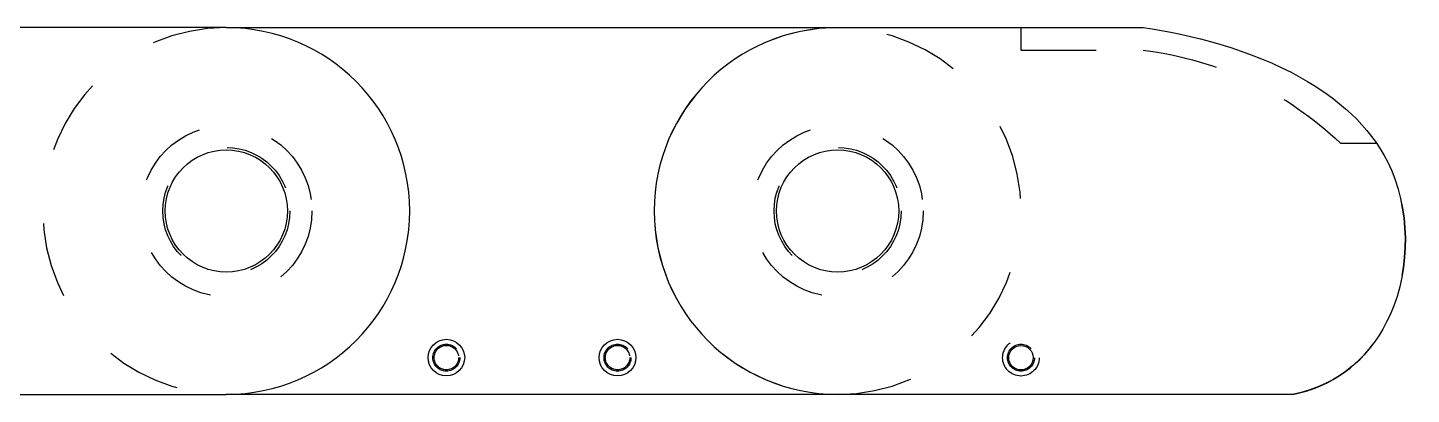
# Model space of a CAD drawing. Header units: inches. Extents: x 0 to 22, y 0 to 17.
# Drawn here: x 6.725 to 8.953, y 9.84 to 10.431 of the extents above; entities that cross this region are included whole.
import ezdxf

# ---------------------------------------------------------------- set-up
doc = ezdxf.new("R2010")
doc.units = ezdxf.units.IN
doc.header["$LTSCALE"] = 1.21
doc.header["$MEASUREMENT"] = 0
doc.linetypes.add('HIDDEN', pattern=[0.2, 0.1, -0.1])
doc.layers.get('0').update_dxf_attribs({"linetype": 'CONTINUOUS'})
doc.layers.add('02___PRT_ALL_AXES', color=7, linetype='CONTINUOUS')
doc.layers.add('DEFAULT_2', color=8, linetype='HIDDEN')

msp = doc.modelspace()

# ---------------------------------------------------------------- linework, layer by layer
at = {"color": 7, "linetype": 'Continuous'}
for p, q in [((7.0451, 10.4307), (6.0609, 10.4307)), ((8.0294, 10.4307), (8.5215, 10.4307)), ((6.0609, 9.8401), (7.0451, 9.8401)), ((8.762, 9.8401), (8.0294, 9.8401))]:
    msp.add_line(p, q, dxfattribs=at)
for centre, radius in [((7.0451, 10.1354), 0.0984), ((8.0294, 10.1354), 0.0984), ((8.3246, 9.8991), 0.0197)]:
    msp.add_circle(centre, radius, dxfattribs=at)
for centre, start, end in [((7.0451, 10.1354), 270, 90), ((8.0294, 10.1354), 90, 270)]:
    msp.add_arc(centre, 0.2953, start, end, dxfattribs=at)
msp.add_open_spline([(8.5215, 10.4307), (8.5975, 10.4201), (8.7646, 10.3777), (8.9507, 10.2167), (8.9543, 9.9662), (8.8386, 9.8547), (8.762, 9.8401)], degree=3, knots=[0, 0, 0, 0, 0.292041, 0.50707, 0.777281, 1, 1, 1, 1], dxfattribs=at)
at = {"layer": '02___PRT_ALL_AXES', "color": 7, "linetype": 'Continuous'}
for p, q in [((7.0451, 10.4307), (8.0294, 10.4307)), ((8.0294, 9.8401), (7.0451, 9.8401))]:
    msp.add_line(p, q, dxfattribs=at)
at = {"layer": '02___PRT_ALL_AXES', "color": 8, "linetype": 'HIDDEN'}
for p, q in [((8.0294, 10.4307), (8.3246, 10.4307)), ((8.3246, 10.4307), (8.3246, 10.3945)), ((8.3246, 10.3945), (8.5215, 10.3945)), ((8.8391, 10.2448), (8.8971, 10.2448)), ((8.762, 9.8401), (8.0294, 9.8401))]:
    msp.add_line(p, q, dxfattribs=at)
for centre, radius in [((7.0451, 10.1354), 0.1378), ((8.0294, 10.1354), 0.1378), ((7.0451, 10.1354), 0.0984), ((7.3994, 9.8992), 0.0197), ((7.675, 9.8992), 0.0197), ((8.3246, 9.8991), 0.0295)]:
    msp.add_circle(centre, radius, dxfattribs=at)
at = {"layer": '02___PRT_ALL_AXES', "color": 7, "linetype": 'Continuous'}
for centre, radius in [((8.0294, 10.1354), 0.0984), ((7.3994, 9.8992), 0.0295), ((7.675, 9.8992), 0.0295), ((8.3246, 9.8991), 0.0197)]:
    msp.add_circle(centre, radius, dxfattribs=at)
at = {"layer": '02___PRT_ALL_AXES', "color": 8, "linetype": 'HIDDEN'}
for centre, radius, start, end in [((7.0451, 10.1354), 0.2953, 90, 270), ((8.0294, 10.1354), 0.2953, 90, 270), ((8.0294, 10.1354), 0.2953, 270, 90), ((8.6796, 10.0951), 0.2641, 34.1863, 34.5404), ((8.7216, 10.0543), 0.218, 280.6984, 290.0901)]:
    msp.add_arc(centre, radius, start, end, dxfattribs=at)
for points, knots in [([(8.5215, 10.3945), (8.5837, 10.3865), (8.6975, 10.3534), (8.7951, 10.2861), (8.8391, 10.2448)], [0, 0, 0, 0, 0.509145, 1, 1, 1, 1]), ([(8.7965, 9.8496), (8.8545, 9.8709), (8.9541, 9.9786), (8.9516, 10.1538), (8.9044, 10.2341), (8.898, 10.2434)], [0, 0, 0, 0, 0.378774, 0.924379, 1, 1, 1, 1])]:
    msp.add_open_spline(points, degree=3, knots=knots, dxfattribs=at)
at = {"layer": 'DEFAULT_2', "color": 8, "linetype": 'HIDDEN'}
for centre, radius in [((7.0451, 10.1354), 0.1024), ((8.0294, 10.1354), 0.1024), ((7.3994, 9.8992), 0.0217), ((7.3994, 9.8992), 0.0197), ((7.675, 9.8992), 0.0217), ((7.675, 9.8992), 0.0197), ((8.3246, 9.8991), 0.0217)]:
    msp.add_circle(centre, radius, dxfattribs=at)

doc.saveas('drawing.dxf')
